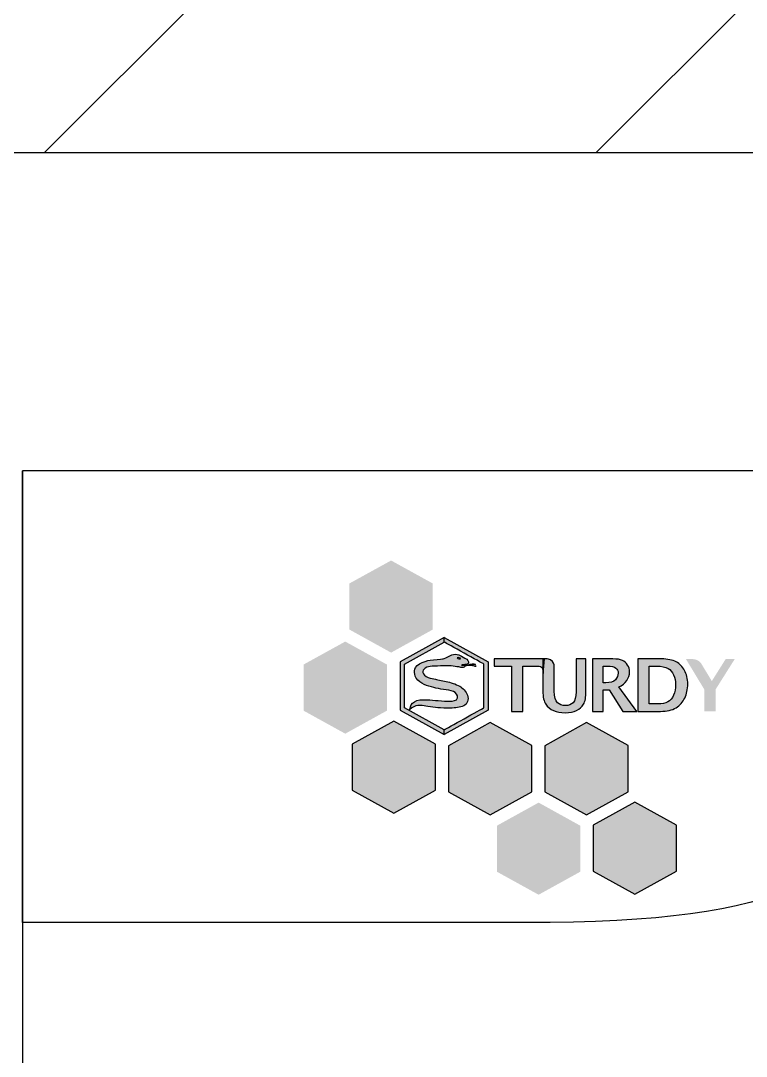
# Model space of a CAD drawing. Header units: millimetres. Extents: x -179594 to 13478, y -20517 to 22627.
# Drawn here: x 9500.7 to 9617, y 4354.5 to 4520.5 of the extents above; entities that cross this region are included whole.
import ezdxf

# ---------------------------------------------------------------- set-up
doc = ezdxf.new("R2010")
doc.units = ezdxf.units.MM
doc.header["$MEASUREMENT"] = 0
doc.layers.get('0').update_dxf_attribs({"lineweight": 25})
doc.layers.add('D', color=3, linetype='Continuous', lineweight=13)

msp = doc.modelspace()

# ---------------------------------------------------------------- hatches: boundary and pattern name
h = msp.add_hatch(color=256)
edge = h.paths.add_edge_path()
edge.add_spline(control_points=[(9566.731, 4430.26), (9566.731, 4430.26), (9560.049, 4433.946), (9560.049, 4433.946)], knot_values=[0, 0, 0, 0, 0.1666667, 0.1666667, 0.1666667, 0.1666667], degree=3, periodic=0)
edge.add_spline(control_points=[(9560.049, 4433.946), (9560.049, 4433.946), (9553.358, 4430.26), (9553.358, 4430.26)], knot_values=[0.8333333, 0.8333333, 0.8333333, 0.8333333, 1, 1, 1, 1], degree=3, periodic=0)
edge.add_spline(control_points=[(9553.358, 4430.26), (9553.358, 4430.26), (9553.367, 4422.878), (9553.367, 4422.878)], knot_values=[0.6666667, 0.6666667, 0.6666667, 0.6666667, 0.8333333, 0.8333333, 0.8333333, 0.8333333], degree=3, periodic=0)
edge.add_spline(control_points=[(9553.367, 4422.878), (9553.367, 4422.878), (9560.049, 4419.183), (9560.049, 4419.183)], knot_values=[0.5, 0.5, 0.5, 0.5, 0.6666667, 0.6666667, 0.6666667, 0.6666667], degree=3, periodic=0)
edge.add_spline(control_points=[(9560.049, 4419.183), (9560.049, 4419.183), (9566.731, 4422.878), (9566.731, 4422.878)], knot_values=[0.3333333, 0.3333333, 0.3333333, 0.3333333, 0.5, 0.5, 0.5, 0.5], degree=3, periodic=0)
edge.add_spline(control_points=[(9566.731, 4422.878), (9566.731, 4422.878), (9566.731, 4430.26), (9566.731, 4430.26)], knot_values=[0.1666667, 0.1666667, 0.1666667, 0.1666667, 0.3333333, 0.3333333, 0.3333333, 0.3333333], degree=3, periodic=0)
h = msp.add_hatch(color=256)
edge = h.paths.add_edge_path()
edge.add_spline(control_points=[(9561.523, 4417.728), (9561.523, 4417.728), (9568.574, 4421.625), (9568.574, 4421.625), (9568.574, 4421.625), (9568.574, 4421.625), (9568.574, 4420.859), (9568.574, 4420.859), (9568.574, 4420.859), (9568.574, 4420.859), (9562.219, 4417.349), (9562.219, 4417.349), (9562.219, 4417.349), (9562.219, 4417.349), (9562.219, 4410.328), (9562.219, 4410.328), (9562.219, 4410.328), (9562.219, 4410.328), (9568.574, 4406.828), (9568.574, 4406.828), (9568.574, 4406.828), (9568.574, 4406.828), (9568.574, 4406.061), (9568.574, 4406.061), (9568.574, 4406.061), (9568.574, 4406.061), (9561.523, 4409.95), (9561.523, 4409.95), (9561.523, 4409.95), (9561.523, 4409.95), (9561.523, 4417.728), (9561.523, 4417.728)], knot_values=[0, 0, 0, 0, 0.125, 0.125, 0.125, 0.125, 0.25, 0.25, 0.25, 0.25, 0.375, 0.375, 0.375, 0.375, 0.5, 0.5, 0.5, 0.5, 0.625, 0.625, 0.625, 0.625, 0.75, 0.75, 0.75, 0.75, 0.875, 0.875, 0.875, 0.875, 1, 1, 1, 1], degree=3, periodic=0)
h = msp.add_hatch(color=256)
edge = h.paths.add_edge_path()
edge.add_spline(control_points=[(9568.574, 4406.061), (9568.574, 4406.061), (9575.597, 4409.95), (9575.597, 4409.95), (9575.597, 4409.95), (9575.597, 4409.95), (9575.597, 4417.728), (9575.597, 4417.728), (9575.597, 4417.728), (9575.597, 4417.728), (9568.574, 4421.625), (9568.574, 4421.625), (9568.574, 4421.625), (9568.574, 4421.625), (9568.574, 4420.859), (9568.574, 4420.859), (9568.574, 4420.859), (9568.891, 4420.682), (9574.594, 4417.526), (9574.902, 4417.349), (9574.902, 4417.349), (9574.902, 4416.995), (9574.911, 4410.682), (9574.911, 4410.328), (9574.911, 4410.328), (9574.594, 4410.152), (9568.891, 4407.004), (9568.574, 4406.828), (9568.574, 4406.828), (9568.574, 4406.828), (9568.574, 4406.061), (9568.574, 4406.061)], knot_values=[0, 0, 0, 0, 0.125, 0.125, 0.125, 0.125, 0.25, 0.25, 0.25, 0.25, 0.375, 0.375, 0.375, 0.375, 0.5, 0.5, 0.5, 0.5, 0.625, 0.625, 0.625, 0.625, 0.75, 0.75, 0.75, 0.75, 0.875, 0.875, 0.875, 0.875, 1, 1, 1, 1], degree=3, periodic=0)
h = msp.add_hatch(color=256)
edge = h.paths.add_edge_path()
edge.add_spline(control_points=[(9559.387, 4417.267), (9559.387, 4417.267), (9552.7, 4420.953), (9552.7, 4420.953)], knot_values=[0, 0, 0, 0, 0.1666667, 0.1666667, 0.1666667, 0.1666667], degree=3, periodic=0)
edge.add_spline(control_points=[(9552.7, 4420.953), (9552.7, 4420.953), (9546.013, 4417.267), (9546.013, 4417.267)], knot_values=[0.8333333, 0.8333333, 0.8333333, 0.8333333, 1, 1, 1, 1], degree=3, periodic=0)
edge.add_spline(control_points=[(9546.013, 4417.267), (9546.013, 4417.267), (9546.013, 4409.885), (9546.013, 4409.885)], knot_values=[0.6666667, 0.6666667, 0.6666667, 0.6666667, 0.8333333, 0.8333333, 0.8333333, 0.8333333], degree=3, periodic=0)
edge.add_spline(control_points=[(9546.013, 4409.885), (9546.013, 4409.885), (9552.7, 4406.19), (9552.7, 4406.19)], knot_values=[0.5, 0.5, 0.5, 0.5, 0.6666667, 0.6666667, 0.6666667, 0.6666667], degree=3, periodic=0)
edge.add_spline(control_points=[(9552.7, 4406.19), (9552.7, 4406.19), (9559.387, 4409.885), (9559.387, 4409.885)], knot_values=[0.3333333, 0.3333333, 0.3333333, 0.3333333, 0.5, 0.5, 0.5, 0.5], degree=3, periodic=0)
edge.add_spline(control_points=[(9559.387, 4409.885), (9559.387, 4409.885), (9559.387, 4417.267), (9559.387, 4417.267)], knot_values=[0.1666667, 0.1666667, 0.1666667, 0.1666667, 0.3333333, 0.3333333, 0.3333333, 0.3333333], degree=3, periodic=0)
h = msp.add_hatch(color=256)
edge = h.paths.add_edge_path(flags=16)
edge.add_spline(control_points=[(9570.904, 4418.195), (9570.821, 4418.216), (9570.624, 4418.281), (9570.642, 4418.347), (9570.642, 4418.347), (9570.659, 4418.413), (9570.867, 4418.396), (9570.954, 4418.372), (9570.954, 4418.372), (9571.03, 4418.351), (9571.23, 4418.297), (9571.223, 4418.218), (9571.223, 4418.218), (9571.217, 4418.139), (9570.987, 4418.174), (9570.904, 4418.195)], knot_values=[0, 0, 0, 0, 0.25, 0.25, 0.25, 0.25, 0.5, 0.5, 0.5, 0.5, 0.75, 0.75, 0.75, 0.75, 1, 1, 1, 1], degree=3, periodic=0)
edge = h.paths.add_edge_path()
edge.add_spline(control_points=[(9573.217, 4417.125), (9573.087, 4417.181), (9572.789, 4417.226), (9572.789, 4417.226), (9572.789, 4417.226), (9573.28, 4417.378), (9573.562, 4417.267), (9573.562, 4417.267), (9573.562, 4417.267), (9573.258, 4417.465), (9572.823, 4417.338), (9572.463, 4417.238), (9572.463, 4417.238), (9572.102, 4417.137), (9571.604, 4417.145), (9571.403, 4417.153), (9571.403, 4417.153), (9571.202, 4417.161), (9571.415, 4417.23), (9571.545, 4417.25), (9571.545, 4417.25), (9571.675, 4417.27), (9572.056, 4417.267), (9572.056, 4417.267), (9572.056, 4417.267), (9572.056, 4417.267), (9572.182, 4417.243), (9572.366, 4417.358), (9572.366, 4417.358), (9572.525, 4417.456), (9572.47, 4417.945), (9572.193, 4418.113), (9572.193, 4418.113), (9571.694, 4418.417), (9571.587, 4418.476), (9570.896, 4418.808), (9570.896, 4418.808), (9570.204, 4419.141), (9569.304, 4418.62), (9569.027, 4418.438), (9569.027, 4418.438), (9568.751, 4418.257), (9568.319, 4418.189), (9568.287, 4418.182), (9568.287, 4418.182), (9568.091, 4418.137), (9566.848, 4418.067), (9566.333, 4417.979), (9566.333, 4417.979), (9565.818, 4417.891), (9565.177, 4417.722), (9564.586, 4417.386), (9564.586, 4417.386), (9563.995, 4417.049), (9563.815, 4416.564), (9563.798, 4416.268), (9563.798, 4416.268), (9563.782, 4415.971), (9563.803, 4415.491), (9564.079, 4415.07), (9564.079, 4415.07), (9564.355, 4414.649), (9564.858, 4414.288), (9565.348, 4414.08), (9565.348, 4414.08), (9565.839, 4413.872), (9566.408, 4413.728), (9566.878, 4413.599), (9566.878, 4413.599), (9567.347, 4413.471), (9567.875, 4413.347), (9568.461, 4413.267), (9568.461, 4413.267), (9569.048, 4413.187), (9569.601, 4413.119), (9570.029, 4412.946), (9570.029, 4412.946), (9570.456, 4412.774), (9570.783, 4412.381), (9570.707, 4411.912), (9570.707, 4411.912), (9570.632, 4411.444), (9569.898, 4411.42), (9569.442, 4411.392), (9569.442, 4411.392), (9568.985, 4411.363), (9568.248, 4411.428), (9567.611, 4411.484), (9567.611, 4411.484), (9566.974, 4411.54), (9566.421, 4411.584), (9565.851, 4411.62), (9565.851, 4411.62), (9565.281, 4411.656), (9564.804, 4411.668), (9564.192, 4411.492), (9564.192, 4411.492), (9563.58, 4411.315), (9563.258, 4410.891), (9563.174, 4410.518), (9563.174, 4410.518), (9563.09, 4410.145), (9563.023, 4409.989), (9563.023, 4409.989), (9563.023, 4409.989), (9563.488, 4410.514), (9563.899, 4410.626), (9564.335, 4410.702), (9564.335, 4410.702), (9564.77, 4410.779), (9565.277, 4410.666), (9565.642, 4410.602), (9565.642, 4410.602), (9566.006, 4410.538), (9566.63, 4410.434), (9567.154, 4410.374), (9567.154, 4410.374), (9567.678, 4410.314), (9568.193, 4410.286), (9569.165, 4410.278), (9569.165, 4410.278), (9570.137, 4410.27), (9570.808, 4410.39), (9571.457, 4410.562), (9571.457, 4410.562), (9572.106, 4410.734), (9572.475, 4411.392), (9572.349, 4412.093), (9572.349, 4412.093), (9572.224, 4412.794), (9571.683, 4413.335), (9571.239, 4413.68), (9571.239, 4413.68), (9570.795, 4414.024), (9569.781, 4414.329), (9569.144, 4414.493), (9569.144, 4414.493), (9568.508, 4414.657), (9567.557, 4414.833), (9567.163, 4414.91), (9567.163, 4414.91), (9566.769, 4414.986), (9566.505, 4415.002), (9565.986, 4415.186), (9565.986, 4415.186), (9565.466, 4415.37), (9565.202, 4415.739), (9565.148, 4415.975), (9565.148, 4415.975), (9565.093, 4416.212), (9565.214, 4416.524), (9565.516, 4416.709), (9565.516, 4416.709), (9565.818, 4416.893), (9566.233, 4416.945), (9566.618, 4416.989), (9566.618, 4416.989), (9567.003, 4417.033), (9567.862, 4417.041), (9568.466, 4417.069), (9568.466, 4417.069), (9569.069, 4417.097), (9569.589, 4417.053), (9569.987, 4417.005), (9569.987, 4417.005), (9570.385, 4416.957), (9570.817, 4416.903), (9571.227, 4416.821), (9571.227, 4416.821), (9571.796, 4416.706), (9571.913, 4417.019), (9571.913, 4417.019), (9571.913, 4417.019), (9572.058, 4417.069), (9572.492, 4417.125), (9572.693, 4417.129), (9572.693, 4417.129), (9572.894, 4417.133), (9573.137, 4417.077), (9573.242, 4417.041), (9573.242, 4417.041), (9573.347, 4417.005), (9573.686, 4416.994), (9573.686, 4416.994), (9573.686, 4416.994), (9573.62, 4416.99), (9573.347, 4417.069), (9573.217, 4417.125)], knot_values=[0, 0, 0, 0, 0.0212766, 0.0212766, 0.0212766, 0.0212766, 0.0425532, 0.0425532, 0.0425532, 0.0425532, 0.0638298, 0.0638298, 0.0638298, 0.0638298, 0.0851064, 0.0851064, 0.0851064, 0.0851064, 0.106383, 0.106383, 0.106383, 0.106383, 0.1276596, 0.1276596, 0.1276596, 0.1276596, 0.1489362, 0.1489362, 0.1489362, 0.1489362, 0.1702128, 0.1702128, 0.1702128, 0.1702128, 0.1914894, 0.1914894, 0.1914894, 0.1914894, 0.212766, 0.212766, 0.212766, 0.212766, 0.2340426, 0.2340426, 0.2340426, 0.2340426, 0.2553191, 0.2553191, 0.2553191, 0.2553191, 0.2765957, 0.2765957, 0.2765957, 0.2765957, 0.2978723, 0.2978723, 0.2978723, 0.2978723, 0.3191489, 0.3191489, 0.3191489, 0.3191489, 0.3404255, 0.3404255, 0.3404255, 0.3404255, 0.3617021, 0.3617021, 0.3617021, 0.3617021, 0.3829787, 0.3829787, 0.3829787, 0.3829787, 0.4042553, 0.4042553, 0.4042553, 0.4042553, 0.4255319, 0.4255319, 0.4255319, 0.4255319, 0.4468085, 0.4468085, 0.4468085, 0.4468085, 0.4680851, 0.4680851, 0.4680851, 0.4680851, 0.4893617, 0.4893617, 0.4893617, 0.4893617, 0.5106383, 0.5106383, 0.5106383, 0.5106383, 0.5319149, 0.5319149, 0.5319149, 0.5319149, 0.5531915, 0.5531915, 0.5531915, 0.5531915, 0.5744681, 0.5744681, 0.5744681, 0.5744681, 0.5957447, 0.5957447, 0.5957447, 0.5957447, 0.6170213, 0.6170213, 0.6170213, 0.6170213, 0.6382979, 0.6382979, 0.6382979, 0.6382979, 0.6595745, 0.6595745, 0.6595745, 0.6595745, 0.6808511, 0.6808511, 0.6808511, 0.6808511, 0.7021277, 0.7021277, 0.7021277, 0.7021277, 0.7234043, 0.7234043, 0.7234043, 0.7234043, 0.7446809, 0.7446809, 0.7446809, 0.7446809, 0.7659574, 0.7659574, 0.7659574, 0.7659574, 0.787234, 0.787234, 0.787234, 0.787234, 0.8085106, 0.8085106, 0.8085106, 0.8085106, 0.8297872, 0.8297872, 0.8297872, 0.8297872, 0.8510638, 0.8510638, 0.8510638, 0.8510638, 0.8723404, 0.8723404, 0.8723404, 0.8723404, 0.893617, 0.893617, 0.893617, 0.893617, 0.9148936, 0.9148936, 0.9148936, 0.9148936, 0.9361702, 0.9361702, 0.9361702, 0.9361702, 0.9574468, 0.9574468, 0.9574468, 0.9574468, 0.9787234, 0.9787234, 0.9787234, 0.9787234, 1, 1, 1, 1], degree=3, periodic=0)
h = msp.add_hatch(color=256)
edge = h.paths.add_edge_path()
edge.add_spline(control_points=[(9579.347, 4409.766), (9579.347, 4409.766), (9579.347, 4417.007), (9579.347, 4417.007), (9579.347, 4417.007), (9579.347, 4417.007), (9576.542, 4417.007), (9576.542, 4417.007), (9576.542, 4417.007), (9576.542, 4417.007), (9576.542, 4418.167), (9576.542, 4418.167), (9576.542, 4418.167), (9576.542, 4418.167), (9584.651, 4418.167), (9584.651, 4418.167), (9584.651, 4418.167), (9584.651, 4418.167), (9584.401, 4415.857), (9584.401, 4415.857), (9584.401, 4415.857), (9584.401, 4415.857), (9584.451, 4416.652), (9584.174, 4416.85), (9584.174, 4416.85), (9583.896, 4417.048), (9583.629, 4417.007), (9583.629, 4417.007), (9583.629, 4417.007), (9583.629, 4417.007), (9583.387, 4417.007), (9583.387, 4417.007), (9583.387, 4417.007), (9583.387, 4417.007), (9581.172, 4417.007), (9581.172, 4417.007), (9581.172, 4417.007), (9581.172, 4417.007), (9581.172, 4409.766), (9581.172, 4409.766), (9581.172, 4409.766), (9581.172, 4409.766), (9579.347, 4409.766), (9579.347, 4409.766)], knot_values=[0, 0, 0, 0, 0.0909091, 0.0909091, 0.0909091, 0.0909091, 0.1818182, 0.1818182, 0.1818182, 0.1818182, 0.2727273, 0.2727273, 0.2727273, 0.2727273, 0.3636364, 0.3636364, 0.3636364, 0.3636364, 0.4545455, 0.4545455, 0.4545455, 0.4545455, 0.5454545, 0.5454545, 0.5454545, 0.5454545, 0.6363636, 0.6363636, 0.6363636, 0.6363636, 0.7272727, 0.7272727, 0.7272727, 0.7272727, 0.8181818, 0.8181818, 0.8181818, 0.8181818, 0.9090909, 0.9090909, 0.9090909, 0.9090909, 1, 1, 1, 1], degree=3, periodic=0)
h = msp.add_hatch(color=256)
edge = h.paths.add_edge_path()
edge.add_spline(control_points=[(9584.378, 4418.167), (9584.378, 4418.167), (9584.993, 4418.167), (9584.993, 4418.167), (9584.993, 4418.167), (9584.993, 4418.167), (9585.5, 4418.199), (9585.893, 4417.783), (9585.893, 4417.783), (9586.252, 4417.403), (9586.203, 4416.936), (9586.203, 4416.936), (9586.203, 4416.936), (9586.203, 4416.936), (9586.203, 4413.012), (9586.203, 4413.012), (9586.203, 4413.012), (9586.203, 4412.08), (9586.368, 4411.462), (9586.698, 4411.159), (9586.698, 4411.159), (9587.029, 4410.855), (9587.458, 4410.704), (9587.984, 4410.704), (9587.984, 4410.704), (9588.503, 4410.704), (9588.915, 4410.854), (9589.222, 4411.154), (9589.222, 4411.154), (9589.529, 4411.453), (9589.683, 4412.03), (9589.683, 4412.887), (9589.683, 4412.887), (9589.683, 4412.887), (9589.683, 4418.167), (9589.683, 4418.167), (9589.683, 4418.167), (9589.683, 4418.167), (9591.275, 4418.167), (9591.275, 4418.167), (9591.275, 4418.167), (9591.275, 4418.167), (9591.275, 4413.006), (9591.275, 4413.006), (9591.275, 4413.006), (9591.275, 4412.033), (9591.147, 4411.336), (9590.892, 4410.914), (9590.892, 4410.914), (9590.638, 4410.493), (9590.268, 4410.16), (9589.785, 4409.918), (9589.785, 4409.918), (9589.303, 4409.676), (9588.691, 4409.555), (9587.952, 4409.555), (9587.952, 4409.555), (9587.223, 4409.555), (9586.598, 4409.668), (9586.076, 4409.892), (9586.076, 4409.892), (9585.554, 4410.117), (9585.14, 4410.452), (9584.835, 4410.897), (9584.835, 4410.897), (9584.531, 4411.342), (9584.378, 4412.051), (9584.378, 4413.023), (9584.378, 4413.023), (9584.378, 4413.023), (9584.378, 4418.167), (9584.378, 4418.167)], knot_values=[0, 0, 0, 0, 0.0555556, 0.0555556, 0.0555556, 0.0555556, 0.1111111, 0.1111111, 0.1111111, 0.1111111, 0.1666667, 0.1666667, 0.1666667, 0.1666667, 0.2222222, 0.2222222, 0.2222222, 0.2222222, 0.2777778, 0.2777778, 0.2777778, 0.2777778, 0.3333333, 0.3333333, 0.3333333, 0.3333333, 0.3888889, 0.3888889, 0.3888889, 0.3888889, 0.4444444, 0.4444444, 0.4444444, 0.4444444, 0.5, 0.5, 0.5, 0.5, 0.5555556, 0.5555556, 0.5555556, 0.5555556, 0.6111111, 0.6111111, 0.6111111, 0.6111111, 0.6666667, 0.6666667, 0.6666667, 0.6666667, 0.7222222, 0.7222222, 0.7222222, 0.7222222, 0.7777778, 0.7777778, 0.7777778, 0.7777778, 0.8333333, 0.8333333, 0.8333333, 0.8333333, 0.8888889, 0.8888889, 0.8888889, 0.8888889, 0.9444444, 0.9444444, 0.9444444, 0.9444444, 1, 1, 1, 1], degree=3, periodic=0)
h = msp.add_hatch(color=256)
edge = h.paths.add_edge_path(flags=16)
edge.add_spline(control_points=[(9594.023, 4414.354), (9594.023, 4414.354), (9594.44, 4414.354), (9594.44, 4414.354), (9594.44, 4414.354), (9595.191, 4414.354), (9595.712, 4414.511), (9596.002, 4414.826), (9596.002, 4414.826), (9596.292, 4415.141), (9596.438, 4415.496), (9596.438, 4415.893), (9596.438, 4415.893), (9596.438, 4416.238), (9596.321, 4416.511), (9596.086, 4416.713), (9596.086, 4416.713), (9595.852, 4416.916), (9595.376, 4417.017), (9594.659, 4417.017), (9594.659, 4417.017), (9594.659, 4417.017), (9594.023, 4417.017), (9594.023, 4417.017), (9594.023, 4417.017), (9594.023, 4417.017), (9594.023, 4414.354), (9594.023, 4414.354)], knot_values=[0, 0, 0, 0, 0.1428571, 0.1428571, 0.1428571, 0.1428571, 0.2857143, 0.2857143, 0.2857143, 0.2857143, 0.4285714, 0.4285714, 0.4285714, 0.4285714, 0.5714286, 0.5714286, 0.5714286, 0.5714286, 0.7142857, 0.7142857, 0.7142857, 0.7142857, 0.8571429, 0.8571429, 0.8571429, 0.8571429, 1, 1, 1, 1], degree=3, periodic=0)
edge = h.paths.add_edge_path()
edge.add_spline(control_points=[(9592.305, 4409.766), (9592.305, 4409.766), (9592.305, 4418.167), (9592.305, 4418.167), (9592.305, 4418.167), (9592.305, 4418.167), (9595.588, 4418.167), (9595.588, 4418.167), (9595.588, 4418.167), (9596.261, 4418.167), (9596.772, 4418.087), (9597.124, 4417.926), (9597.124, 4417.926), (9597.475, 4417.765), (9597.753, 4417.521), (9597.957, 4417.194), (9597.957, 4417.194), (9598.16, 4416.867), (9598.262, 4416.497), (9598.262, 4416.085), (9598.262, 4416.085), (9598.262, 4415.594), (9598.113, 4415.13), (9597.817, 4414.693), (9597.817, 4414.693), (9597.52, 4414.257), (9597.102, 4413.923), (9596.561, 4413.693), (9596.561, 4413.693), (9596.561, 4413.693), (9599.426, 4409.766), (9599.426, 4409.766), (9599.426, 4409.766), (9599.426, 4409.766), (9597.204, 4409.766), (9597.204, 4409.766), (9597.204, 4409.766), (9597.204, 4409.766), (9595.015, 4413.205), (9595.015, 4413.205), (9595.015, 4413.205), (9595.015, 4413.205), (9594.023, 4413.205), (9594.023, 4413.205), (9594.023, 4413.205), (9594.023, 4413.205), (9594.023, 4409.766), (9594.023, 4409.766), (9594.023, 4409.766), (9594.023, 4409.766), (9592.305, 4409.766), (9592.305, 4409.766)], knot_values=[0, 0, 0, 0, 0.0769231, 0.0769231, 0.0769231, 0.0769231, 0.1538462, 0.1538462, 0.1538462, 0.1538462, 0.2307692, 0.2307692, 0.2307692, 0.2307692, 0.3076923, 0.3076923, 0.3076923, 0.3076923, 0.3846154, 0.3846154, 0.3846154, 0.3846154, 0.4615385, 0.4615385, 0.4615385, 0.4615385, 0.5384615, 0.5384615, 0.5384615, 0.5384615, 0.6153846, 0.6153846, 0.6153846, 0.6153846, 0.6923077, 0.6923077, 0.6923077, 0.6923077, 0.7692308, 0.7692308, 0.7692308, 0.7692308, 0.8461538, 0.8461538, 0.8461538, 0.8461538, 0.9230769, 0.9230769, 0.9230769, 0.9230769, 1, 1, 1, 1], degree=3, periodic=0)
h = msp.add_hatch(color=256)
edge = h.paths.add_edge_path(flags=16)
edge.add_spline(control_points=[(9601.416, 4410.956), (9601.416, 4410.956), (9602.782, 4410.956), (9602.782, 4410.956), (9602.782, 4410.956), (9603.495, 4410.956), (9604.04, 4411.062), (9604.418, 4411.275), (9604.418, 4411.275), (9604.796, 4411.486), (9605.095, 4411.845), (9605.315, 4412.351), (9605.315, 4412.351), (9605.534, 4412.856), (9605.645, 4413.419), (9605.645, 4414.041), (9605.645, 4414.041), (9605.645, 4414.635), (9605.538, 4415.162), (9605.324, 4415.62), (9605.324, 4415.62), (9605.11, 4416.078), (9604.814, 4416.426), (9604.436, 4416.662), (9604.436, 4416.662), (9604.058, 4416.899), (9603.42, 4417.017), (9602.521, 4417.017), (9602.521, 4417.017), (9602.521, 4417.017), (9601.416, 4417.017), (9601.416, 4417.017), (9601.416, 4417.017), (9601.416, 4417.017), (9601.416, 4410.956), (9601.416, 4410.956)], knot_values=[0, 0, 0, 0, 0.1111111, 0.1111111, 0.1111111, 0.1111111, 0.2222222, 0.2222222, 0.2222222, 0.2222222, 0.3333333, 0.3333333, 0.3333333, 0.3333333, 0.4444444, 0.4444444, 0.4444444, 0.4444444, 0.5555556, 0.5555556, 0.5555556, 0.5555556, 0.6666667, 0.6666667, 0.6666667, 0.6666667, 0.7777778, 0.7777778, 0.7777778, 0.7777778, 0.8888889, 0.8888889, 0.8888889, 0.8888889, 1, 1, 1, 1], degree=3, periodic=0)
edge = h.paths.add_edge_path()
edge.add_spline(control_points=[(9599.592, 4409.766), (9599.592, 4409.766), (9599.592, 4418.167), (9599.592, 4418.167), (9599.592, 4418.167), (9599.592, 4418.167), (9603.372, 4418.167), (9603.372, 4418.167), (9603.372, 4418.167), (9604.385, 4418.167), (9605.173, 4418.012), (9605.736, 4417.702), (9605.736, 4417.702), (9606.301, 4417.391), (9606.75, 4416.934), (9607.084, 4416.331), (9607.084, 4416.331), (9607.418, 4415.727), (9607.586, 4414.998), (9607.586, 4414.143), (9607.586, 4414.143), (9607.586, 4413.306), (9607.426, 4412.559), (9607.107, 4411.901), (9607.107, 4411.901), (9606.789, 4411.242), (9606.326, 4410.721), (9605.716, 4410.339), (9605.716, 4410.339), (9605.107, 4409.957), (9604.272, 4409.766), (9603.212, 4409.766), (9603.212, 4409.766), (9603.212, 4409.766), (9599.592, 4409.766), (9599.592, 4409.766)], knot_values=[0, 0, 0, 0, 0.1111111, 0.1111111, 0.1111111, 0.1111111, 0.2222222, 0.2222222, 0.2222222, 0.2222222, 0.3333333, 0.3333333, 0.3333333, 0.3333333, 0.4444444, 0.4444444, 0.4444444, 0.4444444, 0.5555556, 0.5555556, 0.5555556, 0.5555556, 0.6666667, 0.6666667, 0.6666667, 0.6666667, 0.7777778, 0.7777778, 0.7777778, 0.7777778, 0.8888889, 0.8888889, 0.8888889, 0.8888889, 1, 1, 1, 1], degree=3, periodic=0)
h = msp.add_hatch(color=256)
edge = h.paths.add_edge_path()
edge.add_spline(control_points=[(9610.24, 4413.286), (9610.24, 4413.286), (9610.24, 4409.766), (9610.24, 4409.766)], knot_values=[0, 0, 0, 0, 0.0909091, 0.0909091, 0.0909091, 0.0909091], degree=3, periodic=0)
edge.add_spline(control_points=[(9610.24, 4409.766), (9610.24, 4409.766), (9612.064, 4409.766), (9612.064, 4409.766)], knot_values=[0.9090909, 0.9090909, 0.9090909, 0.9090909, 1, 1, 1, 1], degree=3, periodic=0)
edge.add_spline(control_points=[(9612.064, 4409.766), (9612.064, 4409.766), (9612.064, 4413.296), (9612.064, 4413.296)], knot_values=[0.8181818, 0.8181818, 0.8181818, 0.8181818, 0.9090909, 0.9090909, 0.9090909, 0.9090909], degree=3, periodic=0)
edge.add_spline(control_points=[(9612.064, 4413.296), (9612.064, 4413.296), (9615.133, 4418.167), (9615.133, 4418.167)], knot_values=[0.7272727, 0.7272727, 0.7272727, 0.7272727, 0.8181818, 0.8181818, 0.8181818, 0.8181818], degree=3, periodic=0)
edge.add_spline(control_points=[(9615.133, 4418.167), (9615.133, 4418.167), (9613.683, 4418.167), (9613.683, 4418.167)], knot_values=[0.6363636, 0.6363636, 0.6363636, 0.6363636, 0.7272727, 0.7272727, 0.7272727, 0.7272727], degree=3, periodic=0)
edge.add_spline(control_points=[(9613.683, 4418.167), (9613.683, 4418.167), (9611.449, 4414.622), (9611.449, 4414.622)], knot_values=[0.5454545, 0.5454545, 0.5454545, 0.5454545, 0.6363636, 0.6363636, 0.6363636, 0.6363636], degree=3, periodic=0)
edge.add_spline(control_points=[(9611.449, 4414.622), (9611.449, 4414.622), (9609.85, 4417.265), (9609.85, 4417.265)], knot_values=[0.4545455, 0.4545455, 0.4545455, 0.4545455, 0.5454545, 0.5454545, 0.5454545, 0.5454545], degree=3, periodic=0)
edge.add_spline(control_points=[(9609.85, 4417.265), (9609.85, 4417.265), (9609.686, 4417.692), (9609.179, 4417.943)], knot_values=[0.3636364, 0.3636364, 0.3636364, 0.3636364, 0.4545455, 0.4545455, 0.4545455, 0.4545455], degree=3, periodic=0)
edge.add_spline(control_points=[(9609.179, 4417.943), (9608.673, 4418.195), (9607.989, 4418.167), (9607.989, 4418.167)], knot_values=[0.2727273, 0.2727273, 0.2727273, 0.2727273, 0.3636364, 0.3636364, 0.3636364, 0.3636364], degree=3, periodic=0)
edge.add_spline(control_points=[(9607.989, 4418.167), (9607.989, 4418.167), (9607.288, 4418.167), (9607.288, 4418.167)], knot_values=[0.1818182, 0.1818182, 0.1818182, 0.1818182, 0.2727273, 0.2727273, 0.2727273, 0.2727273], degree=3, periodic=0)
edge.add_spline(control_points=[(9607.288, 4418.167), (9607.288, 4418.167), (9610.24, 4413.286), (9610.24, 4413.286)], knot_values=[0.0909091, 0.0909091, 0.0909091, 0.0909091, 0.1818182, 0.1818182, 0.1818182, 0.1818182], degree=3, periodic=0)
h = msp.add_hatch(color=256)
edge = h.paths.add_edge_path()
edge.add_spline(control_points=[(9560.505, 4408.217), (9560.505, 4408.217), (9567.188, 4404.531), (9567.188, 4404.531), (9567.188, 4404.531), (9567.188, 4404.531), (9567.188, 4397.141), (9567.188, 4397.141), (9567.188, 4397.141), (9567.188, 4397.141), (9560.505, 4393.453), (9560.505, 4393.453), (9560.505, 4393.453), (9560.505, 4393.453), (9553.823, 4397.141), (9553.823, 4397.141), (9553.823, 4397.141), (9553.823, 4397.141), (9553.814, 4404.521), (9553.814, 4404.521), (9553.814, 4404.521), (9553.814, 4404.521), (9560.505, 4408.217), (9560.505, 4408.217)], knot_values=[0, 0, 0, 0, 0.1666667, 0.1666667, 0.1666667, 0.1666667, 0.3333333, 0.3333333, 0.3333333, 0.3333333, 0.5, 0.5, 0.5, 0.5, 0.6666667, 0.6666667, 0.6666667, 0.6666667, 0.8333333, 0.8333333, 0.8333333, 0.8333333, 1, 1, 1, 1], degree=3, periodic=0)
h = msp.add_hatch(color=256)
edge = h.paths.add_edge_path()
edge.add_spline(control_points=[(9575.924, 4407.96), (9575.924, 4407.96), (9582.616, 4404.274), (9582.616, 4404.274), (9582.616, 4404.274), (9582.616, 4404.274), (9582.616, 4396.884), (9582.616, 4396.884), (9582.616, 4396.884), (9582.616, 4396.884), (9575.924, 4393.197), (9575.924, 4393.197), (9575.924, 4393.197), (9575.924, 4393.197), (9569.242, 4396.884), (9569.242, 4396.884), (9569.242, 4396.884), (9569.242, 4396.884), (9569.242, 4404.264), (9569.242, 4404.264), (9569.242, 4404.264), (9569.242, 4404.264), (9575.924, 4407.96), (9575.924, 4407.96)], knot_values=[0, 0, 0, 0, 0.1666667, 0.1666667, 0.1666667, 0.1666667, 0.3333333, 0.3333333, 0.3333333, 0.3333333, 0.5, 0.5, 0.5, 0.5, 0.6666667, 0.6666667, 0.6666667, 0.6666667, 0.8333333, 0.8333333, 0.8333333, 0.8333333, 1, 1, 1, 1], degree=3, periodic=0)
h = msp.add_hatch(color=256)
edge = h.paths.add_edge_path()
edge.add_spline(control_points=[(9599.11, 4395.227), (9599.11, 4395.227), (9605.793, 4391.528), (9605.793, 4391.528), (9605.793, 4391.528), (9605.793, 4391.528), (9605.793, 4384.154), (9605.793, 4384.154), (9605.793, 4384.154), (9605.793, 4384.154), (9599.11, 4380.464), (9599.11, 4380.464), (9599.11, 4380.464), (9599.11, 4380.464), (9592.419, 4384.154), (9592.419, 4384.154), (9592.419, 4384.154), (9592.419, 4384.154), (9592.419, 4391.528), (9592.419, 4391.528), (9592.419, 4391.528), (9592.419, 4391.528), (9599.11, 4395.227), (9599.11, 4395.227)], knot_values=[0, 0, 0, 0, 0.1666667, 0.1666667, 0.1666667, 0.1666667, 0.3333333, 0.3333333, 0.3333333, 0.3333333, 0.5, 0.5, 0.5, 0.5, 0.6666667, 0.6666667, 0.6666667, 0.6666667, 0.8333333, 0.8333333, 0.8333333, 0.8333333, 1, 1, 1, 1], degree=3, periodic=0)
edge = h.paths.add_edge_path()
edge.add_spline(control_points=[(9591.378, 4407.96), (9591.378, 4407.96), (9598.062, 4404.274), (9598.062, 4404.274), (9598.062, 4404.274), (9598.062, 4404.274), (9598.062, 4396.884), (9598.062, 4396.884), (9598.062, 4396.884), (9598.062, 4396.884), (9591.378, 4393.197), (9591.378, 4393.197), (9591.378, 4393.197), (9591.378, 4393.197), (9584.687, 4396.884), (9584.687, 4396.884), (9584.687, 4396.884), (9584.687, 4396.884), (9584.687, 4404.264), (9584.687, 4404.264), (9584.687, 4404.264), (9584.687, 4404.264), (9591.378, 4407.96), (9591.378, 4407.96)], knot_values=[0, 0, 0, 0, 0.1666667, 0.1666667, 0.1666667, 0.1666667, 0.3333333, 0.3333333, 0.3333333, 0.3333333, 0.5, 0.5, 0.5, 0.5, 0.6666667, 0.6666667, 0.6666667, 0.6666667, 0.8333333, 0.8333333, 0.8333333, 0.8333333, 1, 1, 1, 1], degree=3, periodic=0)
h = msp.add_hatch(color=256)
edge = h.paths.add_edge_path()
edge.add_spline(control_points=[(9590.375, 4391.442), (9590.375, 4391.442), (9583.692, 4395.142), (9583.692, 4395.142)], knot_values=[0, 0, 0, 0, 0.1666667, 0.1666667, 0.1666667, 0.1666667], degree=3, periodic=0)
edge.add_spline(control_points=[(9583.692, 4395.142), (9583.692, 4395.142), (9577.001, 4391.442), (9577.001, 4391.442)], knot_values=[0.8333333, 0.8333333, 0.8333333, 0.8333333, 1, 1, 1, 1], degree=3, periodic=0)
edge.add_spline(control_points=[(9577.001, 4391.442), (9577.001, 4391.442), (9577.001, 4384.069), (9577.001, 4384.069)], knot_values=[0.6666667, 0.6666667, 0.6666667, 0.6666667, 0.8333333, 0.8333333, 0.8333333, 0.8333333], degree=3, periodic=0)
edge.add_spline(control_points=[(9577.001, 4384.069), (9577.001, 4384.069), (9583.692, 4380.378), (9583.692, 4380.378)], knot_values=[0.5, 0.5, 0.5, 0.5, 0.6666667, 0.6666667, 0.6666667, 0.6666667], degree=3, periodic=0)
edge.add_spline(control_points=[(9583.692, 4380.378), (9583.692, 4380.378), (9590.375, 4384.069), (9590.375, 4384.069)], knot_values=[0.3333333, 0.3333333, 0.3333333, 0.3333333, 0.5, 0.5, 0.5, 0.5], degree=3, periodic=0)
edge.add_spline(control_points=[(9590.375, 4384.069), (9590.375, 4384.069), (9590.375, 4391.442), (9590.375, 4391.442)], knot_values=[0.1666667, 0.1666667, 0.1666667, 0.1666667, 0.3333333, 0.3333333, 0.3333333, 0.3333333], degree=3, periodic=0)
at = {"layer": 'D', "ltscale": 30}
h = msp.add_hatch(dxfattribs=at)
h.set_pattern_fill('ANSI31', color=256, scale=500, style=0)
h.set_pattern_definition([(45, (227163.32, 23019.17), (-44.194174, 44.194174), [])])
h.paths.add_polyline_path([(8625.963, 4486.253), (8625.963, 5399.319), (11125.963, 5399.319), (11125.963, 4486.253), (10456.747, 4486.253), (10456.747, 2699.319), (10325.963, 2699.319), (10325.963, 4499.319), (9425.963, 4499.319), (9425.963, 2699.319), (9295.178, 2699.319), (9295.178, 4486.253)])

# ---------------------------------------------------------------- linework, layer by layer
msp.add_line((9425.963, 4499.319), (10325.963, 4499.319))
msp.add_lwpolyline([(9500.963, 4228.319), (10250.963, 4228.319), (10250.963, 4448.319), (9500.963, 4448.319), (9500.963, 4228.319)], close=True)
at = {"color": 0}
msp.add_open_spline([(9500.963, 4375.902), (9500.963, 4375.902), (9500.963, 4448.319), (9500.963, 4448.319)], degree=3, dxfattribs=at)
for points, knots in [([(9561.523, 4417.728), (9561.523, 4417.728), (9568.574, 4421.625), (9568.574, 4421.625), (9568.574, 4421.625), (9568.574, 4421.625), (9568.574, 4420.859), (9568.574, 4420.859), (9568.574, 4420.859), (9568.574, 4420.859), (9562.219, 4417.349), (9562.219, 4417.349), (9562.219, 4417.349), (9562.219, 4417.349), (9562.219, 4410.328), (9562.219, 4410.328), (9562.219, 4410.328), (9562.219, 4410.328), (9568.574, 4406.828), (9568.574, 4406.828), (9568.574, 4406.828), (9568.574, 4406.828), (9568.574, 4406.061), (9568.574, 4406.061), (9568.574, 4406.061), (9568.574, 4406.061), (9561.523, 4409.95), (9561.523, 4409.95), (9561.523, 4409.95), (9561.523, 4409.95), (9561.523, 4417.728), (9561.523, 4417.728)], [0, 0, 0, 0, 0.125, 0.125, 0.125, 0.125, 0.25, 0.25, 0.25, 0.25, 0.375, 0.375, 0.375, 0.375, 0.5, 0.5, 0.5, 0.5, 0.625, 0.625, 0.625, 0.625, 0.75, 0.75, 0.75, 0.75, 0.875, 0.875, 0.875, 0.875, 1, 1, 1, 1]), ([(9568.574, 4406.061), (9568.574, 4406.061), (9575.597, 4409.95), (9575.597, 4409.95), (9575.597, 4409.95), (9575.597, 4409.95), (9575.597, 4417.728), (9575.597, 4417.728), (9575.597, 4417.728), (9575.597, 4417.728), (9568.574, 4421.625), (9568.574, 4421.625), (9568.574, 4421.625), (9568.574, 4421.625), (9568.574, 4420.859), (9568.574, 4420.859), (9568.574, 4420.859), (9568.891, 4420.682), (9574.594, 4417.526), (9574.902, 4417.349), (9574.902, 4417.349), (9574.902, 4416.995), (9574.911, 4410.682), (9574.911, 4410.328), (9574.911, 4410.328), (9574.594, 4410.152), (9568.891, 4407.004), (9568.574, 4406.828), (9568.574, 4406.828), (9568.574, 4406.828), (9568.574, 4406.061), (9568.574, 4406.061)], [0, 0, 0, 0, 0.125, 0.125, 0.125, 0.125, 0.25, 0.25, 0.25, 0.25, 0.375, 0.375, 0.375, 0.375, 0.5, 0.5, 0.5, 0.5, 0.625, 0.625, 0.625, 0.625, 0.75, 0.75, 0.75, 0.75, 0.875, 0.875, 0.875, 0.875, 1, 1, 1, 1]), ([(9573.217, 4417.125), (9573.087, 4417.181), (9572.789, 4417.226), (9572.789, 4417.226), (9572.789, 4417.226), (9573.28, 4417.378), (9573.562, 4417.267), (9573.562, 4417.267), (9573.562, 4417.267), (9573.258, 4417.465), (9572.823, 4417.338), (9572.463, 4417.238), (9572.463, 4417.238), (9572.102, 4417.137), (9571.604, 4417.145), (9571.403, 4417.153), (9571.403, 4417.153), (9571.202, 4417.161), (9571.415, 4417.23), (9571.545, 4417.25), (9571.545, 4417.25), (9571.675, 4417.27), (9572.056, 4417.267), (9572.056, 4417.267), (9572.056, 4417.267), (9572.056, 4417.267), (9572.182, 4417.243), (9572.366, 4417.358), (9572.366, 4417.358), (9572.525, 4417.456), (9572.47, 4417.945), (9572.193, 4418.113), (9572.193, 4418.113), (9571.694, 4418.417), (9571.587, 4418.476), (9570.896, 4418.808), (9570.896, 4418.808), (9570.204, 4419.141), (9569.304, 4418.62), (9569.027, 4418.438), (9569.027, 4418.438), (9568.751, 4418.257), (9568.319, 4418.189), (9568.287, 4418.182), (9568.287, 4418.182), (9568.091, 4418.137), (9566.848, 4418.067), (9566.333, 4417.979), (9566.333, 4417.979), (9565.818, 4417.891), (9565.177, 4417.722), (9564.586, 4417.386), (9564.586, 4417.386), (9563.995, 4417.049), (9563.815, 4416.564), (9563.798, 4416.268), (9563.798, 4416.268), (9563.782, 4415.971), (9563.803, 4415.491), (9564.079, 4415.07), (9564.079, 4415.07), (9564.355, 4414.649), (9564.858, 4414.288), (9565.348, 4414.08), (9565.348, 4414.08), (9565.839, 4413.872), (9566.408, 4413.728), (9566.878, 4413.599), (9566.878, 4413.599), (9567.347, 4413.471), (9567.875, 4413.347), (9568.461, 4413.267), (9568.461, 4413.267), (9569.048, 4413.187), (9569.601, 4413.119), (9570.029, 4412.946), (9570.029, 4412.946), (9570.456, 4412.774), (9570.783, 4412.381), (9570.707, 4411.912), (9570.707, 4411.912), (9570.632, 4411.444), (9569.898, 4411.42), (9569.442, 4411.392), (9569.442, 4411.392), (9568.985, 4411.363), (9568.248, 4411.428), (9567.611, 4411.484), (9567.611, 4411.484), (9566.974, 4411.54), (9566.421, 4411.584), (9565.851, 4411.62), (9565.851, 4411.62), (9565.281, 4411.656), (9564.804, 4411.668), (9564.192, 4411.492), (9564.192, 4411.492), (9563.58, 4411.315), (9563.258, 4410.891), (9563.174, 4410.518), (9563.174, 4410.518), (9563.09, 4410.145), (9563.023, 4409.989), (9563.023, 4409.989), (9563.023, 4409.989), (9563.488, 4410.514), (9563.899, 4410.626), (9564.335, 4410.702), (9564.335, 4410.702), (9564.77, 4410.779), (9565.277, 4410.666), (9565.642, 4410.602), (9565.642, 4410.602), (9566.006, 4410.538), (9566.63, 4410.434), (9567.154, 4410.374), (9567.154, 4410.374), (9567.678, 4410.314), (9568.193, 4410.286), (9569.165, 4410.278), (9569.165, 4410.278), (9570.137, 4410.27), (9570.808, 4410.39), (9571.457, 4410.562), (9571.457, 4410.562), (9572.106, 4410.734), (9572.475, 4411.392), (9572.349, 4412.093), (9572.349, 4412.093), (9572.224, 4412.794), (9571.683, 4413.335), (9571.239, 4413.68), (9571.239, 4413.68), (9570.795, 4414.024), (9569.781, 4414.329), (9569.144, 4414.493), (9569.144, 4414.493), (9568.508, 4414.657), (9567.557, 4414.833), (9567.163, 4414.91), (9567.163, 4414.91), (9566.769, 4414.986), (9566.505, 4415.002), (9565.986, 4415.186), (9565.986, 4415.186), (9565.466, 4415.37), (9565.202, 4415.739), (9565.148, 4415.975), (9565.148, 4415.975), (9565.093, 4416.212), (9565.214, 4416.524), (9565.516, 4416.709), (9565.516, 4416.709), (9565.818, 4416.893), (9566.233, 4416.945), (9566.618, 4416.989), (9566.618, 4416.989), (9567.003, 4417.033), (9567.862, 4417.041), (9568.466, 4417.069), (9568.466, 4417.069), (9569.069, 4417.097), (9569.589, 4417.053), (9569.987, 4417.005), (9569.987, 4417.005), (9570.385, 4416.957), (9570.817, 4416.903), (9571.227, 4416.821), (9571.227, 4416.821), (9571.796, 4416.706), (9571.913, 4417.019), (9571.913, 4417.019), (9571.913, 4417.019), (9572.058, 4417.069), (9572.492, 4417.125), (9572.693, 4417.129), (9572.693, 4417.129), (9572.894, 4417.133), (9573.137, 4417.077), (9573.242, 4417.041), (9573.242, 4417.041), (9573.347, 4417.005), (9573.686, 4416.994), (9573.686, 4416.994), (9573.686, 4416.994), (9573.62, 4416.99), (9573.347, 4417.069), (9573.217, 4417.125)], [0, 0, 0, 0, 0.0212766, 0.0212766, 0.0212766, 0.0212766, 0.0425532, 0.0425532, 0.0425532, 0.0425532, 0.0638298, 0.0638298, 0.0638298, 0.0638298, 0.0851064, 0.0851064, 0.0851064, 0.0851064, 0.106383, 0.106383, 0.106383, 0.106383, 0.1276596, 0.1276596, 0.1276596, 0.1276596, 0.1489362, 0.1489362, 0.1489362, 0.1489362, 0.1702128, 0.1702128, 0.1702128, 0.1702128, 0.1914894, 0.1914894, 0.1914894, 0.1914894, 0.212766, 0.212766, 0.212766, 0.212766, 0.2340426, 0.2340426, 0.2340426, 0.2340426, 0.2553191, 0.2553191, 0.2553191, 0.2553191, 0.2765957, 0.2765957, 0.2765957, 0.2765957, 0.2978723, 0.2978723, 0.2978723, 0.2978723, 0.3191489, 0.3191489, 0.3191489, 0.3191489, 0.3404255, 0.3404255, 0.3404255, 0.3404255, 0.3617021, 0.3617021, 0.3617021, 0.3617021, 0.3829787, 0.3829787, 0.3829787, 0.3829787, 0.4042553, 0.4042553, 0.4042553, 0.4042553, 0.4255319, 0.4255319, 0.4255319, 0.4255319, 0.4468085, 0.4468085, 0.4468085, 0.4468085, 0.4680851, 0.4680851, 0.4680851, 0.4680851, 0.4893617, 0.4893617, 0.4893617, 0.4893617, 0.5106383, 0.5106383, 0.5106383, 0.5106383, 0.5319149, 0.5319149, 0.5319149, 0.5319149, 0.5531915, 0.5531915, 0.5531915, 0.5531915, 0.5744681, 0.5744681, 0.5744681, 0.5744681, 0.5957447, 0.5957447, 0.5957447, 0.5957447, 0.6170213, 0.6170213, 0.6170213, 0.6170213, 0.6382979, 0.6382979, 0.6382979, 0.6382979, 0.6595745, 0.6595745, 0.6595745, 0.6595745, 0.6808511, 0.6808511, 0.6808511, 0.6808511, 0.7021277, 0.7021277, 0.7021277, 0.7021277, 0.7234043, 0.7234043, 0.7234043, 0.7234043, 0.7446809, 0.7446809, 0.7446809, 0.7446809, 0.7659574, 0.7659574, 0.7659574, 0.7659574, 0.787234, 0.787234, 0.787234, 0.787234, 0.8085106, 0.8085106, 0.8085106, 0.8085106, 0.8297872, 0.8297872, 0.8297872, 0.8297872, 0.8510638, 0.8510638, 0.8510638, 0.8510638, 0.8723404, 0.8723404, 0.8723404, 0.8723404, 0.893617, 0.893617, 0.893617, 0.893617, 0.9148936, 0.9148936, 0.9148936, 0.9148936, 0.9361702, 0.9361702, 0.9361702, 0.9361702, 0.9574468, 0.9574468, 0.9574468, 0.9574468, 0.9787234, 0.9787234, 0.9787234, 0.9787234, 1, 1, 1, 1]), ([(9570.904, 4418.195), (9570.821, 4418.216), (9570.624, 4418.281), (9570.642, 4418.347), (9570.642, 4418.347), (9570.659, 4418.413), (9570.867, 4418.396), (9570.954, 4418.372), (9570.954, 4418.372), (9571.03, 4418.351), (9571.23, 4418.297), (9571.223, 4418.218), (9571.223, 4418.218), (9571.217, 4418.139), (9570.987, 4418.174), (9570.904, 4418.195)], [0, 0, 0, 0, 0.25, 0.25, 0.25, 0.25, 0.5, 0.5, 0.5, 0.5, 0.75, 0.75, 0.75, 0.75, 1, 1, 1, 1]), ([(9579.347, 4409.766), (9579.347, 4409.766), (9579.347, 4417.007), (9579.347, 4417.007), (9579.347, 4417.007), (9579.347, 4417.007), (9576.542, 4417.007), (9576.542, 4417.007), (9576.542, 4417.007), (9576.542, 4417.007), (9576.542, 4418.167), (9576.542, 4418.167), (9576.542, 4418.167), (9576.542, 4418.167), (9584.651, 4418.167), (9584.651, 4418.167), (9584.651, 4418.167), (9584.651, 4418.167), (9584.401, 4415.857), (9584.401, 4415.857), (9584.401, 4415.857), (9584.401, 4415.857), (9584.451, 4416.652), (9584.174, 4416.85), (9584.174, 4416.85), (9583.896, 4417.048), (9583.629, 4417.007), (9583.629, 4417.007), (9583.629, 4417.007), (9583.629, 4417.007), (9583.387, 4417.007), (9583.387, 4417.007), (9583.387, 4417.007), (9583.387, 4417.007), (9581.172, 4417.007), (9581.172, 4417.007), (9581.172, 4417.007), (9581.172, 4417.007), (9581.172, 4409.766), (9581.172, 4409.766), (9581.172, 4409.766), (9581.172, 4409.766), (9579.347, 4409.766), (9579.347, 4409.766)], [0, 0, 0, 0, 0.0909091, 0.0909091, 0.0909091, 0.0909091, 0.1818182, 0.1818182, 0.1818182, 0.1818182, 0.2727273, 0.2727273, 0.2727273, 0.2727273, 0.3636364, 0.3636364, 0.3636364, 0.3636364, 0.4545455, 0.4545455, 0.4545455, 0.4545455, 0.5454545, 0.5454545, 0.5454545, 0.5454545, 0.6363636, 0.6363636, 0.6363636, 0.6363636, 0.7272727, 0.7272727, 0.7272727, 0.7272727, 0.8181818, 0.8181818, 0.8181818, 0.8181818, 0.9090909, 0.9090909, 0.9090909, 0.9090909, 1, 1, 1, 1]), ([(9584.378, 4418.167), (9584.378, 4418.167), (9584.993, 4418.167), (9584.993, 4418.167), (9584.993, 4418.167), (9584.993, 4418.167), (9585.5, 4418.199), (9585.893, 4417.783), (9585.893, 4417.783), (9586.252, 4417.403), (9586.203, 4416.936), (9586.203, 4416.936), (9586.203, 4416.936), (9586.203, 4416.936), (9586.203, 4413.012), (9586.203, 4413.012), (9586.203, 4413.012), (9586.203, 4412.08), (9586.368, 4411.462), (9586.698, 4411.159), (9586.698, 4411.159), (9587.029, 4410.855), (9587.458, 4410.704), (9587.984, 4410.704), (9587.984, 4410.704), (9588.503, 4410.704), (9588.915, 4410.854), (9589.222, 4411.154), (9589.222, 4411.154), (9589.529, 4411.453), (9589.683, 4412.03), (9589.683, 4412.887), (9589.683, 4412.887), (9589.683, 4412.887), (9589.683, 4418.167), (9589.683, 4418.167), (9589.683, 4418.167), (9589.683, 4418.167), (9591.275, 4418.167), (9591.275, 4418.167), (9591.275, 4418.167), (9591.275, 4418.167), (9591.275, 4413.006), (9591.275, 4413.006), (9591.275, 4413.006), (9591.275, 4412.033), (9591.147, 4411.336), (9590.892, 4410.914), (9590.892, 4410.914), (9590.638, 4410.493), (9590.268, 4410.16), (9589.785, 4409.918), (9589.785, 4409.918), (9589.303, 4409.676), (9588.691, 4409.555), (9587.952, 4409.555), (9587.952, 4409.555), (9587.223, 4409.555), (9586.598, 4409.668), (9586.076, 4409.892), (9586.076, 4409.892), (9585.554, 4410.117), (9585.14, 4410.452), (9584.835, 4410.897), (9584.835, 4410.897), (9584.531, 4411.342), (9584.378, 4412.051), (9584.378, 4413.023), (9584.378, 4413.023), (9584.378, 4413.023), (9584.378, 4418.167), (9584.378, 4418.167)], [0, 0, 0, 0, 0.0555556, 0.0555556, 0.0555556, 0.0555556, 0.1111111, 0.1111111, 0.1111111, 0.1111111, 0.1666667, 0.1666667, 0.1666667, 0.1666667, 0.2222222, 0.2222222, 0.2222222, 0.2222222, 0.2777778, 0.2777778, 0.2777778, 0.2777778, 0.3333333, 0.3333333, 0.3333333, 0.3333333, 0.3888889, 0.3888889, 0.3888889, 0.3888889, 0.4444444, 0.4444444, 0.4444444, 0.4444444, 0.5, 0.5, 0.5, 0.5, 0.5555556, 0.5555556, 0.5555556, 0.5555556, 0.6111111, 0.6111111, 0.6111111, 0.6111111, 0.6666667, 0.6666667, 0.6666667, 0.6666667, 0.7222222, 0.7222222, 0.7222222, 0.7222222, 0.7777778, 0.7777778, 0.7777778, 0.7777778, 0.8333333, 0.8333333, 0.8333333, 0.8333333, 0.8888889, 0.8888889, 0.8888889, 0.8888889, 0.9444444, 0.9444444, 0.9444444, 0.9444444, 1, 1, 1, 1]), ([(9592.305, 4409.766), (9592.305, 4409.766), (9592.305, 4418.167), (9592.305, 4418.167), (9592.305, 4418.167), (9592.305, 4418.167), (9595.588, 4418.167), (9595.588, 4418.167), (9595.588, 4418.167), (9596.261, 4418.167), (9596.772, 4418.087), (9597.124, 4417.926), (9597.124, 4417.926), (9597.475, 4417.765), (9597.753, 4417.521), (9597.957, 4417.194), (9597.957, 4417.194), (9598.16, 4416.867), (9598.262, 4416.497), (9598.262, 4416.085), (9598.262, 4416.085), (9598.262, 4415.594), (9598.113, 4415.13), (9597.817, 4414.693), (9597.817, 4414.693), (9597.52, 4414.257), (9597.102, 4413.923), (9596.561, 4413.693), (9596.561, 4413.693), (9596.561, 4413.693), (9599.426, 4409.766), (9599.426, 4409.766), (9599.426, 4409.766), (9599.426, 4409.766), (9597.204, 4409.766), (9597.204, 4409.766), (9597.204, 4409.766), (9597.204, 4409.766), (9595.015, 4413.205), (9595.015, 4413.205), (9595.015, 4413.205), (9595.015, 4413.205), (9594.023, 4413.205), (9594.023, 4413.205), (9594.023, 4413.205), (9594.023, 4413.205), (9594.023, 4409.766), (9594.023, 4409.766), (9594.023, 4409.766), (9594.023, 4409.766), (9592.305, 4409.766), (9592.305, 4409.766)], [0, 0, 0, 0, 0.0769231, 0.0769231, 0.0769231, 0.0769231, 0.1538462, 0.1538462, 0.1538462, 0.1538462, 0.2307692, 0.2307692, 0.2307692, 0.2307692, 0.3076923, 0.3076923, 0.3076923, 0.3076923, 0.3846154, 0.3846154, 0.3846154, 0.3846154, 0.4615385, 0.4615385, 0.4615385, 0.4615385, 0.5384615, 0.5384615, 0.5384615, 0.5384615, 0.6153846, 0.6153846, 0.6153846, 0.6153846, 0.6923077, 0.6923077, 0.6923077, 0.6923077, 0.7692308, 0.7692308, 0.7692308, 0.7692308, 0.8461538, 0.8461538, 0.8461538, 0.8461538, 0.9230769, 0.9230769, 0.9230769, 0.9230769, 1, 1, 1, 1]), ([(9594.023, 4414.354), (9594.023, 4414.354), (9594.44, 4414.354), (9594.44, 4414.354), (9594.44, 4414.354), (9595.191, 4414.354), (9595.712, 4414.511), (9596.002, 4414.826), (9596.002, 4414.826), (9596.292, 4415.141), (9596.438, 4415.496), (9596.438, 4415.893), (9596.438, 4415.893), (9596.438, 4416.238), (9596.321, 4416.511), (9596.086, 4416.713), (9596.086, 4416.713), (9595.852, 4416.916), (9595.376, 4417.017), (9594.659, 4417.017), (9594.659, 4417.017), (9594.659, 4417.017), (9594.023, 4417.017), (9594.023, 4417.017), (9594.023, 4417.017), (9594.023, 4417.017), (9594.023, 4414.354), (9594.023, 4414.354)], [0, 0, 0, 0, 0.1428571, 0.1428571, 0.1428571, 0.1428571, 0.2857143, 0.2857143, 0.2857143, 0.2857143, 0.4285714, 0.4285714, 0.4285714, 0.4285714, 0.5714286, 0.5714286, 0.5714286, 0.5714286, 0.7142857, 0.7142857, 0.7142857, 0.7142857, 0.8571429, 0.8571429, 0.8571429, 0.8571429, 1, 1, 1, 1]), ([(9599.592, 4409.766), (9599.592, 4409.766), (9599.592, 4418.167), (9599.592, 4418.167), (9599.592, 4418.167), (9599.592, 4418.167), (9603.372, 4418.167), (9603.372, 4418.167), (9603.372, 4418.167), (9604.385, 4418.167), (9605.173, 4418.012), (9605.736, 4417.702), (9605.736, 4417.702), (9606.301, 4417.391), (9606.75, 4416.934), (9607.084, 4416.331), (9607.084, 4416.331), (9607.418, 4415.727), (9607.586, 4414.998), (9607.586, 4414.143), (9607.586, 4414.143), (9607.586, 4413.306), (9607.426, 4412.559), (9607.107, 4411.901), (9607.107, 4411.901), (9606.789, 4411.242), (9606.326, 4410.721), (9605.716, 4410.339), (9605.716, 4410.339), (9605.107, 4409.957), (9604.272, 4409.766), (9603.212, 4409.766), (9603.212, 4409.766), (9603.212, 4409.766), (9599.592, 4409.766), (9599.592, 4409.766)], [0, 0, 0, 0, 0.1111111, 0.1111111, 0.1111111, 0.1111111, 0.2222222, 0.2222222, 0.2222222, 0.2222222, 0.3333333, 0.3333333, 0.3333333, 0.3333333, 0.4444444, 0.4444444, 0.4444444, 0.4444444, 0.5555556, 0.5555556, 0.5555556, 0.5555556, 0.6666667, 0.6666667, 0.6666667, 0.6666667, 0.7777778, 0.7777778, 0.7777778, 0.7777778, 0.8888889, 0.8888889, 0.8888889, 0.8888889, 1, 1, 1, 1]), ([(9601.416, 4410.956), (9601.416, 4410.956), (9602.782, 4410.956), (9602.782, 4410.956), (9602.782, 4410.956), (9603.495, 4410.956), (9604.04, 4411.062), (9604.418, 4411.275), (9604.418, 4411.275), (9604.796, 4411.486), (9605.095, 4411.845), (9605.315, 4412.351), (9605.315, 4412.351), (9605.534, 4412.856), (9605.645, 4413.419), (9605.645, 4414.041), (9605.645, 4414.041), (9605.645, 4414.635), (9605.538, 4415.162), (9605.324, 4415.62), (9605.324, 4415.62), (9605.11, 4416.078), (9604.814, 4416.426), (9604.436, 4416.662), (9604.436, 4416.662), (9604.058, 4416.899), (9603.42, 4417.017), (9602.521, 4417.017), (9602.521, 4417.017), (9602.521, 4417.017), (9601.416, 4417.017), (9601.416, 4417.017), (9601.416, 4417.017), (9601.416, 4417.017), (9601.416, 4410.956), (9601.416, 4410.956)], [0, 0, 0, 0, 0.1111111, 0.1111111, 0.1111111, 0.1111111, 0.2222222, 0.2222222, 0.2222222, 0.2222222, 0.3333333, 0.3333333, 0.3333333, 0.3333333, 0.4444444, 0.4444444, 0.4444444, 0.4444444, 0.5555556, 0.5555556, 0.5555556, 0.5555556, 0.6666667, 0.6666667, 0.6666667, 0.6666667, 0.7777778, 0.7777778, 0.7777778, 0.7777778, 0.8888889, 0.8888889, 0.8888889, 0.8888889, 1, 1, 1, 1]), ([(9560.505, 4408.217), (9560.505, 4408.217), (9567.188, 4404.531), (9567.188, 4404.531), (9567.188, 4404.531), (9567.188, 4404.531), (9567.188, 4397.141), (9567.188, 4397.141), (9567.188, 4397.141), (9567.188, 4397.141), (9560.505, 4393.453), (9560.505, 4393.453), (9560.505, 4393.453), (9560.505, 4393.453), (9553.823, 4397.141), (9553.823, 4397.141), (9553.823, 4397.141), (9553.823, 4397.141), (9553.814, 4404.521), (9553.814, 4404.521), (9553.814, 4404.521), (9553.814, 4404.521), (9560.505, 4408.217), (9560.505, 4408.217)], [0, 0, 0, 0, 0.1666667, 0.1666667, 0.1666667, 0.1666667, 0.3333333, 0.3333333, 0.3333333, 0.3333333, 0.5, 0.5, 0.5, 0.5, 0.6666667, 0.6666667, 0.6666667, 0.6666667, 0.8333333, 0.8333333, 0.8333333, 0.8333333, 1, 1, 1, 1]), ([(9575.924, 4407.96), (9575.924, 4407.96), (9582.616, 4404.274), (9582.616, 4404.274), (9582.616, 4404.274), (9582.616, 4404.274), (9582.616, 4396.884), (9582.616, 4396.884), (9582.616, 4396.884), (9582.616, 4396.884), (9575.924, 4393.197), (9575.924, 4393.197), (9575.924, 4393.197), (9575.924, 4393.197), (9569.242, 4396.884), (9569.242, 4396.884), (9569.242, 4396.884), (9569.242, 4396.884), (9569.242, 4404.264), (9569.242, 4404.264), (9569.242, 4404.264), (9569.242, 4404.264), (9575.924, 4407.96), (9575.924, 4407.96)], [0, 0, 0, 0, 0.1666667, 0.1666667, 0.1666667, 0.1666667, 0.3333333, 0.3333333, 0.3333333, 0.3333333, 0.5, 0.5, 0.5, 0.5, 0.6666667, 0.6666667, 0.6666667, 0.6666667, 0.8333333, 0.8333333, 0.8333333, 0.8333333, 1, 1, 1, 1]), ([(9591.378, 4407.96), (9591.378, 4407.96), (9598.062, 4404.274), (9598.062, 4404.274), (9598.062, 4404.274), (9598.062, 4404.274), (9598.062, 4396.884), (9598.062, 4396.884), (9598.062, 4396.884), (9598.062, 4396.884), (9591.378, 4393.197), (9591.378, 4393.197), (9591.378, 4393.197), (9591.378, 4393.197), (9584.687, 4396.884), (9584.687, 4396.884), (9584.687, 4396.884), (9584.687, 4396.884), (9584.687, 4404.264), (9584.687, 4404.264), (9584.687, 4404.264), (9584.687, 4404.264), (9591.378, 4407.96), (9591.378, 4407.96)], [0, 0, 0, 0, 0.1666667, 0.1666667, 0.1666667, 0.1666667, 0.3333333, 0.3333333, 0.3333333, 0.3333333, 0.5, 0.5, 0.5, 0.5, 0.6666667, 0.6666667, 0.6666667, 0.6666667, 0.8333333, 0.8333333, 0.8333333, 0.8333333, 1, 1, 1, 1]), ([(9599.11, 4395.227), (9599.11, 4395.227), (9605.793, 4391.528), (9605.793, 4391.528), (9605.793, 4391.528), (9605.793, 4391.528), (9605.793, 4384.154), (9605.793, 4384.154), (9605.793, 4384.154), (9605.793, 4384.154), (9599.11, 4380.464), (9599.11, 4380.464), (9599.11, 4380.464), (9599.11, 4380.464), (9592.419, 4384.154), (9592.419, 4384.154), (9592.419, 4384.154), (9592.419, 4384.154), (9592.419, 4391.528), (9592.419, 4391.528), (9592.419, 4391.528), (9592.419, 4391.528), (9599.11, 4395.227), (9599.11, 4395.227)], [0, 0, 0, 0, 0.1666667, 0.1666667, 0.1666667, 0.1666667, 0.3333333, 0.3333333, 0.3333333, 0.3333333, 0.5, 0.5, 0.5, 0.5, 0.6666667, 0.6666667, 0.6666667, 0.6666667, 0.8333333, 0.8333333, 0.8333333, 0.8333333, 1, 1, 1, 1])]:
    msp.add_open_spline(points, degree=3, knots=knots)
msp.add_open_spline([(9645, 4400.839), (9633.226, 4383.1), (9624.761, 4375.902), (9581.568, 4375.902), (9581.568, 4375.902), (9581.568, 4375.902), (9500.963, 4375.902), (9500.963, 4375.902)], degree=3, knots=[0.57142857, 0.57142857, 0.57142857, 0.57142857, 0.71428571, 0.71428571, 0.71428571, 0.71428571, 0.85714286, 0.85714286, 0.85714286, 0.85714286], dxfattribs=at)

doc.saveas('drawing.dxf')
